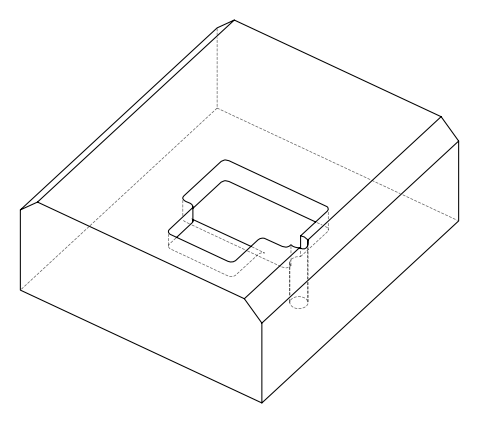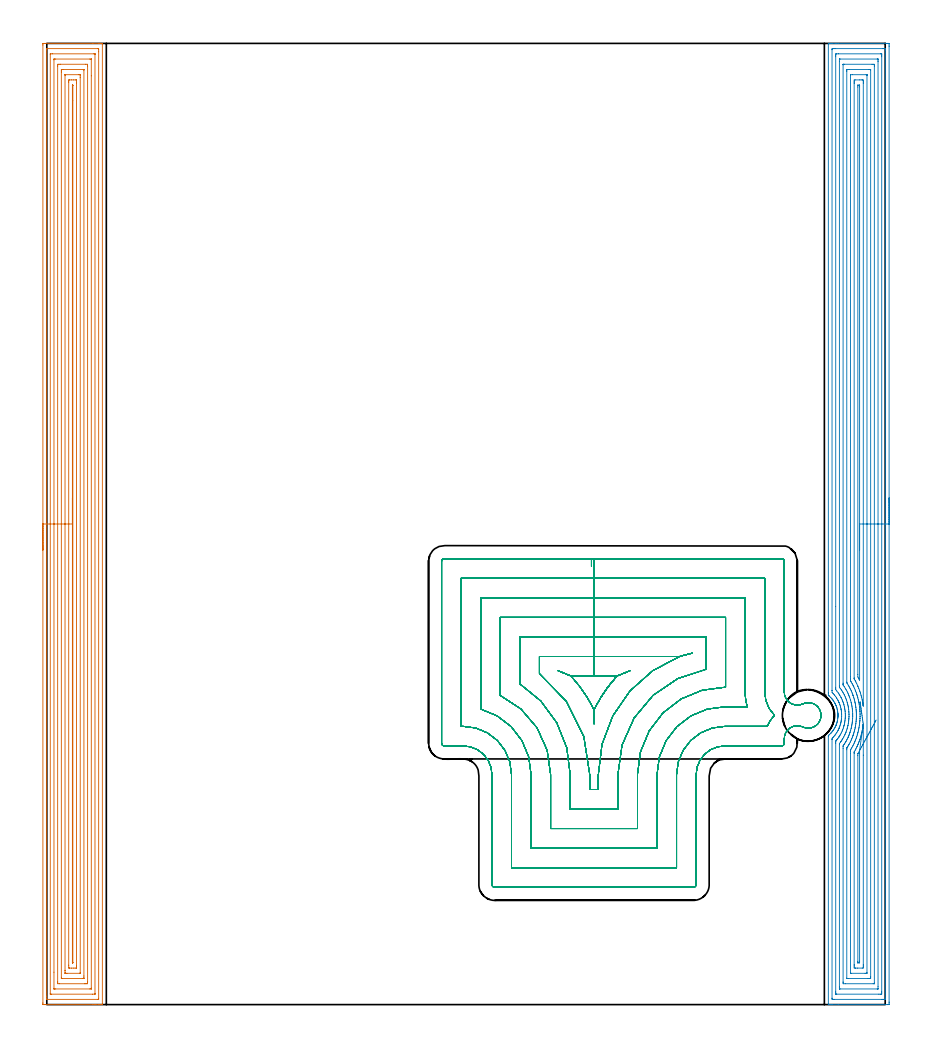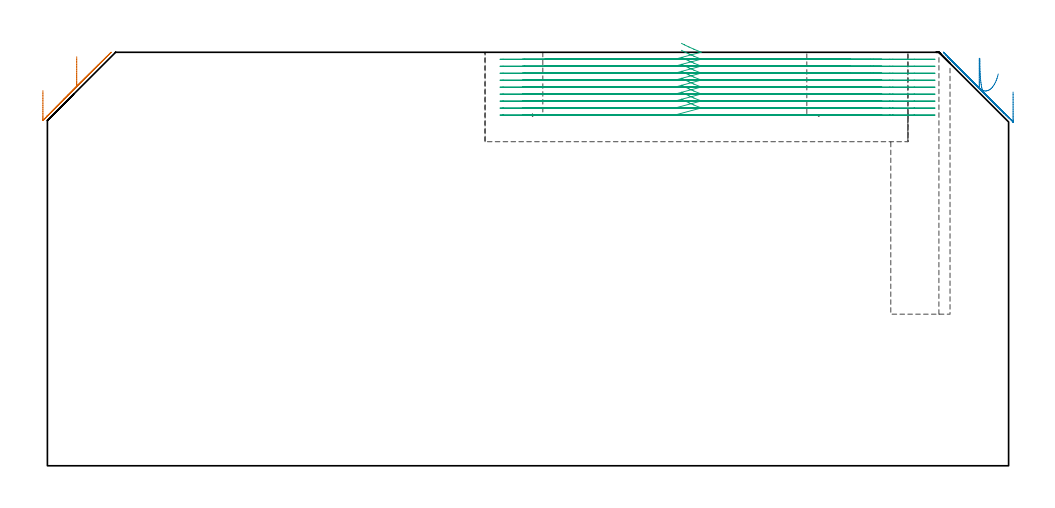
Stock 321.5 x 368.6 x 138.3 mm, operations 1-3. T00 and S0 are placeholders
(PLAN: 6 operations, 3 tool changes, 109.1 min)
(1 AREA_MILL | FG_CHAMFER_SURFACE | UGT0205_001 | 26.75 min | 95804 mm3)
(2 AREA_MILL_1 | FG_CHAMFER_SURFACE_1 | UGT0205_001 | 26.8 min | 100056 mm3)
(3 MILL_OPEN_POCKET | POCKET_OPEN | NXT0201_013 | Follow Part, ap 2.5, ae 75% | 40.69 min | 347681 mm3)
(4 MILL_RECTANGULAR_POCKET | POCKET_RECTANGULAR_STRAIGHT | NXT0201_013 | Follow Part, ap 2.5, ae 75% | 13.1 min | 102670 mm3)
(5 MILL_BLIND_HOLE_FROM_SOLID_MATERIAL | STEP1POCKET | NXT0201_012 | Spiral | 1.38 min | 19877 mm3)
(6 BORE_BLIND_HOLE | STEP1POCKET | UGT0332_076 | 0.36 min | 0 mm3)
(TOOL UGT0205_001 | Chamfer Mill 20 x 3 x 45 deg. | D20 FL50 Z2)
(TOOL NXT0201_013 | ENDMILL 10mm | D10 FL30 Z4)
(TOOL NXT0201_012 | ENDMILL 16mm [2P460-1600-NA 1630] | D16 FL38 Z6)
(TOOL UGT0332_076 | 19.75 mm Rough Boring Bar | D19.75)
(OP 1 AREA_MILL)
G17 G21 G94 G90
T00 M6
G54
G17 G0 G90 X-1.5 Y174.3 S1061 M3
G43 Z148.3 H0
Z125.5
G94 G1 Y174.338 Z124.628 F250.
Y174.452 Z123.764
Y174.641 Z122.912
Y174.903 Z122.08
Y175.237 Z121.274
Y175.64 Z120.5
Y176.109 Z119.764
Y176.64 Z119.072
Y177.229 Z118.429
Y177.872 Z117.84
Y178.564 Z117.308
Y179.3 Z116.84
Y180.074 Z116.437
Y180.88 Z116.103
Y181.712 Z115.841
Y182.564 Z115.652
Y183.428 Z115.538
Y184.3 Z115.5
X-1.499 Y367.976 Z115.501
X-1.496 Y368.394 Z115.502
X-1.492 Y368.59 Z115.505
X-1.085 Y368.595 Z115.912
X-0.471 Y368.6 Z116.526
X17.635 Z134.63
X20.007 Z137.001
X20.704 Z137.704
X20.971 Z137.97
X21.137 Y368.598 Z138.13
X21.298 Y368.59 Z138.289
X21.3 Y368.422 Z138.3
Y0.177
X21.298 Y0.01 Z138.289
X21.137 Y0.002 Z138.13
X20.971 Y0. Z137.97
X20.704 Z137.704
X20.007 Z137.001
X18.779 Z135.776
X18.249 Z135.243
X17.635 Z134.63
X-0.472 Z116.526
X-1.085 Y0.005 Z115.912
X-1.492 Y0.01 Z115.505
X-1.496 Y0.206 Z115.502
X-1.499 Y0.624 Z115.501
X-1.5 Y184.3 Z115.5
X-0.086 Z116.914
X-0.085 Y366.188 Z116.915
X-0.081 Y366.572 Z116.919
X-0.08 Y366.588 Z116.92
X-0.047 Y366.594 Z116.953
X0.024 Y366.598 Z117.024
X0.132 Y366.6 Z117.132
X0.267 Z117.267
X19.602 Z136.602
X19.804 Y366.598 Z136.804
X19.838 Y366.596 Z136.838
X19.869 Y366.591 Z136.869
X19.879 Y366.551 Z136.879
X19.884 Y366.312 Z136.884
X19.885 Y366.188 Z136.885
X19.886 Y365.417 Z136.886
X19.885 Y2.412 Z136.885
X19.881 Y2.028 Z136.881
X19.88 Y2.012 Z136.88
X19.847 Y2.006 Z136.847
X19.776 Y2.002 Z136.776
X19.668 Y2. Z136.668
X19.533 Z136.533
X0.198 Z117.198
X-0.004 Y2.002 Z116.996
X-0.038 Y2.004 Z116.962
X-0.069 Y2.009 Z116.931
X-0.079 Y2.049 Z116.921
X-0.085 Y2.288 Z116.915
Y2.412
X-0.086 Y3.183 Z116.914
Y184.3
X1.328 Z118.328
X1.329 Y364.4 Z118.329
X1.331 Y364.514 Z118.331
X1.333 Y364.569 Z118.333
X1.335 Y364.589 Z118.335
X1.36 Y364.594 Z118.36
X1.551 Y364.597 Z118.551
X2.234 Y364.6 Z119.234
X18.053 Z135.053
X18.249 Y364.597 Z135.249
X18.444 Y364.592 Z135.444
X18.465 Y364.59 Z135.465
X18.467 Y364.575 Z135.467
X18.47 Y364.536 Z135.47
X18.471 Y364.476 Z135.471
Y364.4
Y4.2
X18.469 Y4.086 Z135.469
X18.467 Y4.031 Z135.467
X18.465 Y4.011 Z135.465
X18.44 Y4.006 Z135.44
X18.249 Y4.003 Z135.249
X17.566 Y4. Z134.566
X1.747 Z118.747
X1.551 Y4.003 Z118.551
X1.356 Y4.008 Z118.356
X1.335 Y4.01 Z118.335
X1.333 Y4.025 Z118.333
X1.33 Y4.064 Z118.33
X1.329 Y4.124 Z118.329
X1.328 Y4.2 Z118.328
Y184.3
X2.743 Z119.743
Y362.294
X2.745 Y362.487 Z119.745
X2.747 Y362.556 Z119.747
X2.749 Y362.587 Z119.749
X2.768 Y362.59 Z119.768
X2.876 Y362.594 Z119.876
X3.309 Y362.6 Z120.309
X16.504 Z133.504
X16.924 Y362.596 Z133.924
X17.029 Y362.592 Z134.029
X17.05 Y362.59 Z134.05
X17.052 Y362.575 Z134.052
X17.055 Y362.539 Z134.055
X17.056 Y362.457 Z134.056
X17.057 Y356.175 Z134.057
Y6.306
X17.055 Y6.113 Z134.055
X17.053 Y6.044 Z134.053
X17.051 Y6.013 Z134.051
X17.032 Y6.01 Z134.032
X16.924 Y6.006 Z133.924
X16.491 Y6. Z133.491
X3.296 Z120.296
X2.876 Y6.004 Z119.876
X2.771 Y6.008 Z119.771
X2.75 Y6.01 Z119.75
X2.748 Y6.024 Z119.748
X2.745 Y6.061 Z119.745
X2.744 Y6.143 Z119.744
X2.743 Y12.425 Z119.743
Y184.3
X4.157 Z121.157
X4.158 Y359.931 Z121.158
Y359.961
X4.188 Y360.59 Z121.188
X4.412 Y360.597 Z121.412
X5.066 Y360.6 Z122.066
X5.288 Z122.288
X14.956 Y360.599 Z131.956
X15.612 Y360.59 Z132.612
X15.642 Y359.931 Z132.642
Y359.901
Y8.669
Y8.639
X15.612 Y8.01 Z132.612
X15.388 Y8.003 Z132.388
X14.734 Y8.001 Z131.734
X14.512 Y8. Z131.512
X4.844 Y8.001 Z121.844
X4.188 Y8.01 Z121.188
X4.158 Y8.669 Z121.158
Y8.699
X4.157 Y184.3 Z121.157
X5.571 Z122.571
Y357.631
X5.573 Y358.144 Z122.573
X5.575 Y358.52 Z122.575
X5.578 Y358.575 Z122.578
X5.585 Y358.59 Z122.585
X5.609 Y358.593 Z122.609
X5.721 Y358.597 Z122.721
X5.945 Y358.599 Z122.945
X6.376 Y358.6 Z123.376
X14.004 Y358.599 Z131.004
X14.124 Y358.597 Z131.124
X14.203 Y358.592 Z131.203
X14.22 Y358.59 Z131.22
X14.223 Y358.573 Z131.223
X14.225 Y358.524 Z131.225
X14.228 Y358.144 Z131.228
X14.229 Y10.97 Z131.229
X14.227 Y10.456 Z131.227
X14.225 Y10.08 Z131.225
X14.222 Y10.025 Z131.222
X14.215 Y10.01 Z131.215
X14.191 Y10.007 Z131.191
X14.079 Y10.003 Z131.079
X13.855 Y10.001 Z130.855
X5.796 Z122.796
X5.676 Y10.003 Z122.676
X5.597 Y10.008 Z122.597
X5.58 Y10.01 Z122.58
X5.577 Y10.027 Z122.577
X5.575 Y10.076 Z122.575
X5.572 Y10.456 Z122.572
X5.571 Y184.3 Z122.571
X6.985 Z123.985
X6.986 Y356.356 Z123.986
X6.987 Y356.539 Z123.987
X6.989 Y356.583 Z123.989
X6.991 Y356.587 Z123.991
X7.007 Y356.591 Z124.007
X7.064 Y356.596 Z124.064
X7.224 Y356.599 Z124.224
X12.097 Y356.6 Z129.097
X12.738 Y356.598 Z129.738
X12.786 Y356.594 Z129.786
X12.802 Y356.591 Z129.802
X12.808 Y356.527 Z129.808
X12.811 Y356.356 Z129.811
X12.814 Y355.627 Z129.814
X12.815 Y355.462 Z129.815
X12.814 Y12.244 Z129.814
X12.813 Y12.061 Z129.813
X12.811 Y12.017 Z129.811
X12.809 Y12.013 Z129.809
X12.793 Y12.009 Z129.793
X12.736 Y12.004 Z129.736
X12.576 Y12.001 Z129.576
X7.703 Y12. Z124.703
X7.062 Y12.002 Z124.062
X7.014 Y12.006 Z124.014
X6.998 Y12.009 Z123.998
X6.992 Y12.073 Z123.992
X6.989 Y12.244 Z123.989
X6.986 Y12.973 Z123.986
X6.985 Y13.138 Z123.985
Y184.3
X8.399 Z125.399
X8.4 Y353.675 Z125.4
X8.401 Y353.859 Z125.401
X8.407 Y354.569 Z125.407
X8.554 Y354.597 Z125.554
X8.582 Y354.598 Z125.582
X9.43 Y354.6 Z126.43
X10.309 Z127.309
X11.189 Y354.599 Z128.189
X11.218 Y354.595 Z128.218
X11.393 Y354.569 Z128.393
X11.397 Y354.387 Z128.397
X11.4 Y353.675 Z128.4
Y353.49
Y14.925
X11.399 Y14.741 Z128.399
X11.393 Y14.031 Z128.393
X11.246 Y14.003 Z128.246
X11.218 Y14.002 Z128.218
X10.37 Y14. Z127.37
X9.491 Z126.491
X8.611 Y14.001 Z125.611
X8.582 Y14.005 Z125.582
X8.407 Y14.031 Z125.407
X8.403 Y14.213 Z125.403
X8.4 Y14.925 Z125.4
Y15.111
X8.399 Y184.3 Z125.399
X9.814 Z126.814
X9.815 Y352.421 Z126.815
X9.817 Y352.509 Z126.817
X9.821 Y352.566 Z126.821
X9.824 Y352.591 Z126.824
X9.836 Y352.593 Z126.836
X9.9 Y352.595 Z126.9
X9.964 Y352.593 Z126.964
X9.976 Y352.591 Z126.976
X9.979 Y352.566 Z126.979
X9.983 Y352.509 Z126.983
X9.985 Y352.422 Z126.985
X9.986 Y346.656 Z126.986
Y16.179
X9.983 Y16.091 Z126.983
X9.979 Y16.034 Z126.979
X9.976 Y16.009 Z126.976
X9.964 Y16.007 Z126.964
X9.9 Y16.005 Z126.9
X9.836 Y16.007 Z126.836
X9.824 Y16.009 Z126.824
X9.821 Y16.034 Z126.821
X9.817 Y16.091 Z126.817
X9.815 Y16.178 Z126.815
X9.814 Y16.354 Z126.814
Y16.713
Y184.3
Y185.172 Z126.852
Y186.037 Z126.966
Y186.888 Z127.154
Y187.72 Z127.417
Y188.526 Z127.751
Y189.3 Z128.153
Y190.036 Z128.622
Y190.728 Z129.153
Y191.371 Z129.743
Y191.96 Z130.386
Y192.492 Z131.078
Y192.96 Z131.814
Y193.363 Z132.588
Y193.697 Z133.394
Y193.959 Z134.226
Y194.148 Z135.077
Y194.262 Z135.942
Y194.3 Z136.814
G0 Z148.3
M5
M2
(OP 2 AREA_MILL_1)
G17 G21 G94 G90
T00 M6
G54
G17 G0 G90 X323. Y194.3 S1061 M3
G43 Z148.3 H0
Z125.
G94 G1 Y194.262 Z124.128 F250.
Y194.148 Z123.263
Y193.959 Z122.412
Y193.697 Z121.58
Y193.363 Z120.774
Y192.96 Z120.
Y192.492 Z119.264
Y191.96 Z118.572
Y191.371 Z117.929
Y190.728 Z117.339
Y190.036 Z116.808
Y189.3 Z116.34
Y188.526 Z115.937
Y187.72 Z115.603
Y186.888 Z115.341
Y186.036 Z115.152
Y185.172 Z115.038
Y184.3 Z115.
Y0.968
X322.999 Y0.624 Z115.001
X322.994 Y0.08 Z115.003
X322.992 Y0.008 Z115.006
X322.453 Y0. Z115.544
X303.532 Z134.464
X301.135 Z136.86
X300.43 Z137.57
X300.134 Z137.866
X299.739 Y0.007 Z138.252
X299.703 Y0.01 Z138.288
X299.7 Y0.177 Z138.3
Y102.964
X299.704 Y103.176 Z138.289
X299.763 Y103.236 Z138.234
X300.018 Y103.452 Z137.981
X300.562 Y103.974 Z137.436
X300.593 Y104.007 Z137.404
X300.691 Y104.111 Z137.305
X300.798 Y104.222 Z137.202
X300.876 Y104.305 Z137.123
X300.915 Y104.346 Z137.084
X301.135 Y104.611 Z136.86
X301.185 Y104.67 Z136.811
X301.447 Y105.002 Z136.552
X301.56 Y105.159 Z136.44
X301.617 Y105.239 Z136.383
X301.903 Y105.682 Z136.097
X302.17 Y106.132 Z135.828
X302.331 Y106.436 Z135.667
X302.378 Y106.539 Z135.618
X302.514 Y106.833 Z135.484
X302.583 Y106.986 Z135.413
X302.602 Y107.026 Z135.395
X302.666 Y107.187 Z135.332
X302.689 Y107.244 Z135.309
X302.764 Y107.433 Z135.233
X302.779 Y107.471 Z135.218
X302.888 Y107.785 Z135.112
X302.934 Y107.919 Z135.065
X303.05 Y108.327 Z134.946
X303.061 Y108.365 Z134.936
X303.171 Y108.812 Z134.825
X303.215 Y109.013 Z134.782
X303.317 Y109.714 Z134.678
X303.364 Y110.152 Z134.634
X303.365 Y110.16 Z134.633
X303.382 Y110.562 Z134.605
X303.384 Y110.599 Z134.603
Y110.646 Z134.6
X303.385 Y110.73
X303.388 Y110.806 Z134.603
X303.387 Y110.82
X303.389 Y111.012 Z134.602
Y111.045 Z134.599
X303.388 Y111.057 Z134.598
X303.382 Y111.267 Z134.611
X303.381 Y111.272 Z134.612
X303.373 Y111.455 Z134.618
Y111.476 Z134.619
X303.372 Y111.493 Z134.62
X303.371 Y111.519 Z134.623
X303.338 Y111.94 Z134.661
X303.28 Y112.386 Z134.717
X303.216 Y112.787 Z134.783
X303.163 Y113.034 Z134.835
X303.112 Y113.243 Z134.883
X303.103 Y113.279 Z134.893
X302.978 Y113.727 Z135.018
X302.934 Y113.869 Z135.066
X302.912 Y113.937 Z135.088
X302.846 Y114.137 Z135.151
X302.834 Y114.173 Z135.162
X302.665 Y114.621 Z135.334
X302.631 Y114.701 Z135.369
X302.475 Y115.066 Z135.524
X302.331 Y115.366 Z135.668
X302.272 Y115.477 Z135.727
X302.173 Y115.665 Z135.827
X302.006 Y115.959 Z135.994
X301.734 Y116.384 Z136.266
X301.447 Y116.799 Z136.553
X301.407 Y116.853 Z136.593
X301.135 Y117.183 Z136.862
X301.036 Y117.305 Z136.963
X300.65 Y117.746 Z137.35
X300.563 Y117.833 Z137.437
X300.134 Y118.24 Z137.865
X299.995 Y118.365 Z138.005
X299.914 Y118.437 Z138.086
X299.717 Y118.606 Z138.283
X299.707 Y118.618 Z138.293
X299.7 Y119.5 Z138.3
Y368.423
X299.703 Y368.591 Z138.288
X299.741 Y368.6 Z138.25
X300.134 Z137.866
X300.43 Z137.57
X301.135 Z136.86
X302.376 Z135.621
X302.912 Z135.083
X303.532 Z134.464
X322.186 Z115.812
X322.453 Y368.598 Z115.544
X322.992 Y368.592 Z115.006
X322.994 Y368.52 Z115.003
X322.999 Y367.976 Z115.001
X323. Y367.426 Z115.
Y184.3
X321.586 Z116.414
X321.585 Y2.412 Z116.415
Y2.392
X321.565 Y2.01 Z116.435
X321.084 Y2.002 Z116.916
X320.677 Y2.001 Z117.323
X320.198 Y2. Z117.802
X302.023 Y2.001 Z135.977
X301.541 Y2.003 Z136.459
X301.135 Y2.01 Z136.865
X301.116 Y2.412 Z136.884
X301.115 Y2.432 Z136.885
Y101.624
Y101.644
X301.135 Y102.094 Z136.865
X301.343 Y102.308 Z136.657
X301.543 Y102.517 Z136.457
X301.774 Y102.769 Z136.226
X302.023 Y103.06 Z135.977
X302.181 Y103.253 Z135.819
X302.305 Y103.411 Z135.695
X302.562 Y103.763 Z135.438
X302.912 Y104.28 Z135.088
X302.927 Y104.305 Z135.073
X303.251 Y104.857 Z134.749
X303.438 Y105.199 Z134.562
X303.512 Y105.344 Z134.488
X303.559 Y105.441 Z134.441
X303.8 Y105.964 Z134.2
X303.838 Y106.054 Z134.162
X303.853 Y106.093 Z134.147
X304.081 Y106.703 Z133.919
X304.178 Y106.986 Z133.822
X304.298 Y107.379 Z133.702
X304.437 Y107.88 Z133.563
X304.466 Y107.992 Z133.534
X304.487 Y108.082 Z133.513
X304.554 Y108.394 Z133.446
X304.624 Y108.774 Z133.376
X304.633 Y108.83 Z133.367
X304.688 Y109.2 Z133.312
X304.737 Y109.619 Z133.263
X304.741 Y109.668 Z133.259
X304.794 Y110.455 Z133.206
X304.798 Y110.562 Z133.202
X304.793 Y111.35 Z133.207
X304.788 Y111.455 Z133.212
X304.726 Y112.311 Z133.274
X304.722 Y112.349 Z133.278
X304.688 Y112.622 Z133.312
X304.592 Y113.243 Z133.408
X304.582 Y113.296 Z133.418
X304.568 Y113.363 Z133.432
X304.379 Y114.137 Z133.621
X304.254 Y114.573 Z133.746
X304.106 Y115.031 Z133.894
X303.8 Y115.829 Z134.2
X303.76 Y115.924 Z134.24
X303.73 Y115.995 Z134.27
X303.475 Y116.526 Z134.525
X303.32 Y116.818 Z134.68
X302.912 Y117.512 Z135.088
X302.785 Y117.712 Z135.215
X302.522 Y118.104 Z135.478
X302.13 Y118.606 Z135.87
X302.023 Y118.734 Z135.977
X301.669 Y119.14 Z136.331
X301.338 Y119.5 Z136.662
X301.135 Y119.711 Z136.865
X301.115 Y120.393 Z136.885
Y120.414
Y366.188
Y366.208
X301.135 Y366.59 Z136.865
X301.616 Y366.597 Z136.384
X302.023 Y366.599 Z135.977
X302.502 Y366.6 Z135.498
X320.677 Y366.599 Z117.323
X321.158 Y366.597 Z116.842
X321.565 Y366.59 Z116.435
X321.585 Y366.188 Z116.415
Y366.168
X321.586 Y184.3 Z116.414
X320.172 Z117.828
X320.171 Y5.093 Z117.829
Y4.709
X320.167 Y4.2 Z117.833
X320.165 Y4.016 Z117.835
X319.982 Y4.005 Z118.018
X319.789 Y4.002 Z118.211
X319.098 Y4. Z118.902
X302.912 Y4.001 Z135.088
X302.713 Y4.003 Z135.287
X302.582 Y4.007 Z135.418
X302.538 Y4.01 Z135.462
X302.535 Y4.027 Z135.465
X302.532 Y4.071 Z135.468
X302.53 Y4.2 Z135.47
X302.529 Y4.585 Z135.471
X302.528 Y5.093 Z135.472
X302.529 Y100.221 Z135.471
X302.53 Y100.73 Z135.47
X302.532 Y100.922 Z135.468
X302.535 Y101.018 Z135.465
X302.54 Y101.058 Z135.46
X302.56 Y101.083 Z135.44
X302.912 Y101.5 Z135.088
X303.012 Y101.624 Z134.988
X303.356 Y102.07 Z134.644
X303.681 Y102.517 Z134.319
X303.729 Y102.588 Z134.271
X303.8 Y102.696 Z134.2
X304.073 Y103.136 Z133.927
X304.24 Y103.411 Z133.76
X304.404 Y103.697 Z133.596
X304.688 Y104.227 Z133.312
X304.714 Y104.279 Z133.286
X304.726 Y104.305 Z133.274
X304.989 Y104.896 Z133.011
X305.113 Y105.199 Z132.887
X305.242 Y105.535 Z132.758
X305.446 Y106.093 Z132.554
X305.479 Y106.19 Z132.521
X305.576 Y106.5 Z132.424
X305.682 Y106.88 Z132.318
X305.71 Y106.986 Z132.29
X305.858 Y107.596 Z132.142
X305.921 Y107.88 Z132.079
X306. Y108.347 Z132.
X306.063 Y108.774 Z131.937
X306.108 Y109.133 Z131.892
X306.159 Y109.668 Z131.841
X306.18 Y109.955 Z131.82
X306.212 Y110.562 Z131.788
Y110.816
X306.204 Y111.455 Z131.796
X306.188 Y111.734 Z131.812
X306.141 Y112.349 Z131.859
X306.108 Y112.708 Z131.892
X306.033 Y113.243 Z131.967
X305.953 Y113.758 Z132.047
X305.871 Y114.137 Z132.129
X305.684 Y114.922 Z132.316
X305.655 Y115.031 Z132.345
X305.576 Y115.301 Z132.424
X305.371 Y115.924 Z132.629
X305.248 Y116.254 Z132.752
X305.023 Y116.818 Z132.977
X304.688 Y117.569 Z133.312
X304.619 Y117.712 Z133.381
X304.545 Y117.856 Z133.455
X304.107 Y118.606 Z133.893
X303.8 Y119.1 Z134.2
X303.526 Y119.5 Z134.474
X302.912 Y120.293 Z135.088
X302.536 Y120.772 Z135.464
X302.531 Y121.287 Z135.469
X302.529 Y121.672 Z135.471
X302.528 Y152.62 Z135.472
X302.529 Y363.507 Z135.471
X302.53 Y363.891 Z135.47
X302.533 Y364.4 Z135.467
X302.536 Y364.584 Z135.464
X302.718 Y364.595 Z135.282
X302.912 Y364.597 Z135.088
X303.602 Y364.6 Z134.398
X319.789 Y364.599 Z118.211
X319.987 Y364.597 Z118.013
X320.119 Y364.593 Z117.881
X320.162 Y364.59 Z117.838
X320.165 Y364.573 Z117.835
X320.168 Y364.529 Z117.832
X320.17 Y364.4 Z117.83
X320.171 Y364.015 Z117.829
X320.172 Y363.507 Z117.828
Y184.3
X318.757 Z119.243
Y6.881
X318.753 Y6.135 Z119.247
X318.751 Y6.026 Z119.249
X318.746 Y6.009 Z119.254
X318.723 Y6.006 Z119.277
X318.669 Y6.003 Z119.331
X318.45 Y6.001 Z119.55
X304.246 Z133.754
X304.032 Y6.003 Z133.968
X303.978 Y6.006 Z134.022
X303.955 Y6.01 Z134.045
X303.95 Y6.021 Z134.05
X303.948 Y6.094 Z134.052
X303.943 Y6.737 Z134.057
Y6.881
Y99.692
X303.945 Y99.836 Z134.055
X303.95 Y100.023 Z134.05
X303.954 Y100.111 Z134.046
X304.414 Y100.73 Z133.586
X304.529 Y100.89 Z133.471
X304.688 Y101.118 Z133.312
X304.888 Y101.422 Z133.112
X305.017 Y101.624 Z132.983
X305.23 Y101.972 Z132.77
X305.554 Y102.517 Z132.446
X305.562 Y102.532 Z132.438
X305.576 Y102.559 Z132.424
X305.861 Y103.124 Z132.139
X305.996 Y103.411 Z132.004
X306.143 Y103.735 Z131.857
X306.385 Y104.305 Z131.615
X306.408 Y104.362 Z131.592
X306.465 Y104.51 Z131.535
X306.646 Y105.017 Z131.354
X306.709 Y105.199 Z131.291
X306.864 Y105.691 Z131.136
X306.978 Y106.093 Z131.022
X307.057 Y106.39 Z130.943
X307.207 Y106.986 Z130.793
X307.233 Y107.107 Z130.767
X307.353 Y107.707 Z130.647
X307.378 Y107.855 Z130.622
X307.382 Y107.88 Z130.618
X307.485 Y108.641 Z130.515
X307.5 Y108.774 Z130.5
X307.565 Y109.454 Z130.435
X307.581 Y109.668 Z130.419
X307.616 Y110.297 Z130.384
X307.626 Y110.562 Z130.374
X307.623 Y111.184 Z130.377
X307.618 Y111.455 Z130.382
X307.582 Y112.118 Z130.418
X307.564 Y112.349 Z130.436
X307.496 Y113.099 Z130.504
X307.477 Y113.243 Z130.523
X307.353 Y114.114 Z130.647
X307.349 Y114.141 Z130.651
X307.243 Y114.633 Z130.757
X307.152 Y115.031 Z130.848
X307.087 Y115.298 Z130.913
X306.919 Y115.924 Z131.081
X306.725 Y116.556 Z131.275
X306.636 Y116.818 Z131.364
X306.465 Y117.277 Z131.535
X306.291 Y117.712 Z131.709
X306.167 Y118.011 Z131.833
X305.893 Y118.606 Z132.107
X305.791 Y118.822 Z132.209
X305.576 Y119.225 Z132.424
X305.423 Y119.5 Z132.577
X305.212 Y119.866 Z132.788
X304.878 Y120.393 Z133.122
X304.688 Y120.679 Z133.312
X304.242 Y121.287 Z133.758
X303.967 Y121.659 Z134.033
X303.95 Y121.712 Z134.05
X303.947 Y121.756 Z134.053
X303.944 Y121.85 Z134.056
X303.943 Y122.037 Z134.057
Y122.181
Y361.719
X303.947 Y362.465 Z134.053
X303.95 Y362.574 Z134.05
X303.954 Y362.59 Z134.046
X303.977 Y362.593 Z134.023
X304.032 Y362.597 Z133.968
X304.25 Y362.599 Z133.75
X318.454 Z119.546
X318.668 Y362.597 Z119.332
X318.722 Y362.594 Z119.278
X318.745 Y362.591 Z119.255
X318.75 Y362.579 Z119.25
X318.752 Y362.506 Z119.248
X318.757 Y361.863 Z119.243
Y361.719
Y184.3
X317.343 Z120.657
Y8.227
X317.341 Y8.08 Z120.659
X317.338 Y8.027 Z120.662
X317.335 Y8.009 Z120.665
X317.33 Y8.006 Z120.67
X317.29 Y8.003 Z120.71
X317.124 Y8.001 Z120.876
X316.9 Y8. Z121.1
X306.24 Y8.001 Z131.76
X305.576 Y8.01 Z132.424
X305.364 Y8.016 Z132.636
X305.359 Y8.448 Z132.641
X305.358 Y8.668 Z132.642
X305.357 Y98.269 Z132.643
X305.36 Y98.942 Z132.64
X305.362 Y99.157 Z132.638
X305.365 Y99.23 Z132.635
X305.697 Y99.714 Z132.303
X305.779 Y99.836 Z132.221
X306.047 Y100.256 Z131.953
X306.344 Y100.73 Z131.656
X306.39 Y100.805 Z131.61
X306.465 Y100.935 Z131.535
X306.709 Y101.377 Z131.291
X306.84 Y101.624 Z131.16
X307.014 Y101.965 Z130.986
X307.277 Y102.517 Z130.723
X307.301 Y102.57 Z130.699
X307.353 Y102.687 Z130.647
X307.563 Y103.2 Z130.437
X307.646 Y103.411 Z130.354
X307.808 Y103.847 Z130.192
X307.974 Y104.305 Z130.026
X308.04 Y104.507 Z129.96
X308.241 Y105.149 Z129.759
X308.252 Y105.188 Z129.748
X308.255 Y105.199 Z129.745
X308.435 Y105.897 Z129.565
X308.483 Y106.093 Z129.517
X308.604 Y106.621 Z129.396
X308.673 Y106.986 Z129.327
X308.744 Y107.374 Z129.256
X308.819 Y107.88 Z129.181
X308.856 Y108.155 Z129.144
X308.928 Y108.774 Z129.072
X308.946 Y108.958 Z129.054
X309.002 Y109.668 Z128.998
X309.01 Y109.788 Z128.99
X309.042 Y110.562 Z128.958
X309.044 Y110.647 Z128.956
X309.036 Y111.455 Z128.964
X309.034 Y111.551 Z128.966
X308.988 Y112.349 Z129.012
X308.978 Y112.502 Z129.022
X308.908 Y113.243 Z129.092
X308.881 Y113.493 Z129.119
X308.789 Y114.137 Z129.211
X308.727 Y114.541 Z129.273
X308.633 Y115.031 Z129.367
X308.492 Y115.672 Z129.508
X308.429 Y115.924 Z129.571
X308.241 Y116.654 Z129.759
X308.192 Y116.818 Z129.808
X308.17 Y116.889 Z129.83
X307.901 Y117.712 Z130.099
X307.696 Y118.26 Z130.304
X307.557 Y118.606 Z130.443
X307.353 Y119.096 Z130.647
X307.172 Y119.5 Z130.828
X307.015 Y119.839 Z130.985
X306.721 Y120.393 Z131.279
X306.465 Y120.848 Z131.535
X306.204 Y121.287 Z131.796
X305.765 Y121.991 Z132.235
X305.374 Y122.544 Z132.626
X305.364 Y122.591 Z132.636
X305.361 Y122.707 Z132.639
X305.358 Y122.854 Z132.642
X305.357 Y123.075 Z132.643
Y123.296
Y360.373
X305.359 Y360.52 Z132.641
X305.362 Y360.573 Z132.638
X305.365 Y360.591 Z132.635
X305.37 Y360.593 Z132.63
X305.41 Y360.597 Z132.59
X305.576 Y360.599 Z132.424
X305.8 Y360.6 Z132.2
X316.46 Y360.599 Z121.54
X317.124 Y360.59 Z120.876
X317.336 Y360.584 Z120.664
X317.341 Y360.152 Z120.659
X317.342 Y359.931 Z120.658
X317.343 Y184.3 Z120.657
X315.929 Z122.071
Y10.765
X315.927 Y10.456 Z122.073
X315.924 Y10.164 Z122.076
X315.922 Y10.026 Z122.078
X315.792 Y10.009 Z122.208
X315.347 Y10.004 Z122.653
X314.912 Y10. Z123.088
X307.353 Z130.647
X306.916 Y10.002 Z131.084
X306.79 Y10.008 Z131.21
X306.78 Y10.01 Z131.22
X306.777 Y10.021 Z131.223
X306.774 Y10.062 Z131.226
X306.772 Y10.147 Z131.228
Y97.739
X306.774 Y98.048 Z131.226
X306.778 Y98.34 Z131.222
X306.783 Y98.407 Z131.217
X306.812 Y98.456 Z131.188
X306.864 Y98.541 Z131.136
X307.118 Y98.942 Z130.882
X307.209 Y99.087 Z130.791
X307.353 Y99.323 Z130.647
X307.542 Y99.645 Z130.458
X307.652 Y99.836 Z130.348
X307.862 Y100.218 Z130.138
X308.133 Y100.73 Z129.867
X308.17 Y100.802 Z129.83
X308.241 Y100.95 Z129.759
X308.452 Y101.412 Z129.548
X308.546 Y101.624 Z129.454
X308.718 Y102.037 Z129.282
X308.914 Y102.517 Z129.086
X308.974 Y102.674 Z129.026
X309.129 Y103.09 Z128.871
X309.214 Y103.326 Z128.786
X309.242 Y103.411 Z128.758
X309.427 Y104.005 Z128.573
X309.517 Y104.305 Z128.483
X309.627 Y104.698 Z128.373
X309.761 Y105.199 Z128.239
X309.812 Y105.406 Z128.188
X309.973 Y106.093 Z128.027
X309.981 Y106.129 Z128.019
X310.018 Y106.318 Z127.982
X310.119 Y106.885 Z127.881
X310.135 Y106.986 Z127.865
X310.231 Y107.665 Z127.769
X310.259 Y107.88 Z127.741
X310.324 Y108.466 Z127.676
X310.353 Y108.774 Z127.647
X310.393 Y109.29 Z127.607
X310.418 Y109.668 Z127.582
X310.439 Y110.137 Z127.561
X310.455 Y110.562 Z127.545
X310.453 Y111.018 Z127.547
X310.447 Y111.455 Z127.553
X310.428 Y111.936 Z127.572
X310.404 Y112.349 Z127.596
X310.366 Y112.892 Z127.634
X310.334 Y113.243 Z127.666
X310.268 Y113.885 Z127.732
X310.234 Y114.137 Z127.766
X310.12 Y114.928 Z127.88
X310.102 Y115.031 Z127.898
X310.018 Y115.483 Z127.982
X309.922 Y115.924 Z128.078
X309.893 Y116.049 Z128.107
X309.701 Y116.818 Z128.299
X309.589 Y117.249 Z128.411
X309.452 Y117.712 Z128.548
X309.195 Y118.54 Z128.805
X309.172 Y118.606 Z128.828
X309.129 Y118.722 Z128.871
X308.822 Y119.5 Z129.178
X308.611 Y120.021 Z129.389
X308.445 Y120.393 Z129.555
X308.241 Y120.834 Z129.759
X308.013 Y121.287 Z129.987
X307.759 Y121.772 Z130.241
X307.523 Y122.181 Z130.477
X307.353 Y122.468 Z130.647
X306.979 Y123.075 Z131.021
X306.808 Y123.357 Z131.192
X306.778 Y123.408 Z131.222
X306.776 Y123.441 Z131.224
X306.773 Y123.514 Z131.227
X306.771 Y123.66 Z131.229
Y357.835
X306.773 Y358.144 Z131.227
X306.776 Y358.436 Z131.224
X306.778 Y358.574 Z131.222
X306.908 Y358.591 Z131.092
X307.353 Y358.596 Z130.647
X307.788 Y358.6 Z130.212
X315.347 Z122.653
X315.784 Y358.599 Z122.216
X315.91 Y358.592 Z122.09
X315.92 Y358.59 Z122.08
X315.923 Y358.579 Z122.077
X315.926 Y358.538 Z122.074
X315.928 Y358.453 Z122.072
X315.929 Y184.3 Z122.071
X314.515 Z123.485
X314.514 Y12.188 Z123.486
X314.512 Y12.131 Z123.488
X314.508 Y12.027 Z123.492
X314.459 Y12.01 Z123.541
X313.811 Y12.001 Z124.189
X308.483 Z129.517
X308.241 Y12.004 Z129.759
X308.207 Y12.006 Z129.793
X308.192 Y12.009 Z129.808
X308.19 Y12.076 Z129.81
X308.186 Y12.188 Z129.814
Y12.244
X308.185 Y12.3 Z129.815
Y96.317
X308.189 Y97.155 Z129.811
X308.191 Y97.205 Z129.809
X308.241 Y97.7 Z129.759
X308.444 Y98.048 Z129.556
X308.696 Y98.485 Z129.304
X308.957 Y98.942 Z129.043
X309.018 Y99.055 Z128.982
X309.129 Y99.267 Z128.871
X309.319 Y99.645 Z128.681
X309.412 Y99.836 Z128.588
X309.603 Y100.253 Z128.397
X309.818 Y100.73 Z128.182
X309.878 Y100.87 Z128.122
X310.018 Y101.208 Z127.982
X310.135 Y101.505 Z127.865
X310.181 Y101.624 Z127.819
X310.376 Y102.157 Z127.624
X310.504 Y102.517 Z127.496
X310.603 Y102.822 Z127.397
X310.79 Y103.411 Z127.21
X310.817 Y103.501 Z127.183
X310.906 Y103.812 Z127.094
X311.01 Y104.2 Z126.99
X311.037 Y104.305 Z126.963
X311.186 Y104.917 Z126.814
X311.25 Y105.199 Z126.75
X311.348 Y105.648 Z126.652
X311.432 Y106.093 Z126.568
X311.487 Y106.401 Z126.513
X311.578 Y106.986 Z126.422
X311.605 Y107.177 Z126.395
X311.694 Y107.88 Z126.306
X311.704 Y107.97 Z126.296
X311.782 Y108.774 Z126.218
X311.783 Y108.785 Z126.217
X311.794 Y108.926 Z126.206
X311.839 Y109.623 Z126.161
X311.841 Y109.668 Z126.159
X311.872 Y110.484 Z126.128
Y110.562
X311.867 Y111.382 Z126.133
X311.865 Y111.455 Z126.135
X311.832 Y112.312 Z126.168
X311.829 Y112.349 Z126.171
X311.794 Y112.883 Z126.206
X311.765 Y113.243 Z126.235
X311.762 Y113.275 Z126.238
X311.674 Y114.137 Z126.326
X311.658 Y114.274 Z126.342
X311.548 Y115.031 Z126.452
X311.502 Y115.325 Z126.498
X311.392 Y115.924 Z126.608
X311.287 Y116.435 Z126.713
X311.198 Y116.818 Z126.802
X311.008 Y117.609 Z126.992
X310.981 Y117.712 Z127.019
X310.906 Y117.992 Z127.094
X310.721 Y118.606 Z127.279
X310.638 Y118.875 Z127.362
X310.431 Y119.5 Z127.569
X310.145 Y120.265 Z127.855
X310.095 Y120.393 Z127.905
X310.018 Y120.584 Z127.982
X309.714 Y121.287 Z128.286
X309.471 Y121.837 Z128.529
X309.302 Y122.181 Z128.698
X309.129 Y122.518 Z128.871
X308.826 Y123.075 Z129.174
X308.42 Y123.788 Z129.58
X308.312 Y123.969 Z129.688
X308.241 Y124.091 Z129.759
X308.19 Y124.862 Z129.81
X308.188 Y124.916 Z129.812
X308.185 Y125.756 Z129.815
Y125.812
X308.186 Y356.412 Z129.814
X308.188 Y356.468 Z129.812
X308.192 Y356.573 Z129.808
X308.241 Y356.59 Z129.759
X308.889 Y356.599 Z129.111
X314.217 Z123.783
X314.459 Y356.596 Z123.541
X314.493 Y356.594 Z123.507
X314.508 Y356.591 Z123.492
X314.511 Y356.524 Z123.489
X314.514 Y356.412 Z123.486
X314.515 Y356.356 Z123.485
Y356.3
Y184.3
X313.101 Z124.899
X313.1 Y114.941 Z124.9
X313.097 Y114.614 Z124.903
X313.094 Y114.459 Z124.906
X313.06 Y114.613 Z124.94
X313.051 Y114.66 Z124.949
X312.995 Y115.031 Z125.005
X312.928 Y115.481 Z125.072
X312.892 Y115.713 Z125.108
X312.854 Y115.924 Z125.146
X312.682 Y116.838 Z125.318
X312.477 Y117.712 Z125.523
X312.411 Y117.985 Z125.589
X312.248 Y118.606 Z125.752
X312.076 Y119.216 Z125.924
X311.988 Y119.5 Z126.012
X311.794 Y120.114 Z126.206
X311.699 Y120.393 Z126.301
X311.647 Y120.542 Z126.353
X311.355 Y121.287 Z126.645
X311.055 Y122.031 Z126.945
X310.991 Y122.181 Z127.009
X310.906 Y122.375 Z127.094
X310.58 Y123.075 Z127.42
X310.264 Y123.721 Z127.736
X310.131 Y123.969 Z127.869
X310.018 Y124.175 Z127.982
X309.636 Y124.862 Z128.364
X309.61 Y124.918 Z128.39
X309.606 Y124.968 Z128.394
X309.603 Y125.073 Z128.397
X309.6 Y125.282 Z128.4
Y353.202
Y353.675
X309.602 Y354.093 Z128.398
X309.607 Y354.569 Z128.393
X309.988 Y354.598 Z128.012
X311.763 Y354.6 Z126.237
X312.652 Y354.599 Z125.348
X312.682 Y354.597 Z125.318
X313.093 Y354.569 Z124.907
X313.097 Y354.151 Z124.903
X313.1 Y353.675 Z124.9
Y353.254
X313.101 Y184.3 Z124.899
X311.686 Z126.314
Y124.971
X311.685 Y124.862 Z126.315
X311.679 Y124.404 Z126.321
X311.431 Y124.862 Z126.569
X311.248 Y125.207 Z126.752
X311.021 Y125.641 Z126.979
X311.014 Y126.541 Z126.986
Y351.887
X311.02 Y352.563 Z126.98
Y352.586
X311.029 Y352.59 Z126.971
X311.09 Y352.596 Z126.91
X311.641 Y352.593 Z126.359
X311.672 Y352.59 Z126.328
X311.68 Y352.585 Z126.32
X311.682 Y352.57 Z126.318
X311.685 Y352.489 Z126.315
X311.686 Y352.325 Z126.314
Y351.996
Y184.3
Y183.428 Z126.352
Y182.564 Z126.466
Y181.712 Z126.654
Y180.88 Z126.917
Y180.074 Z127.251
Y179.3 Z127.653
Y178.564 Z128.122
Y177.872 Z128.653
Y177.229 Z129.243
Y176.64 Z129.886
Y176.108 Z130.578
Y175.64 Z131.314
Y175.237 Z132.087
Y174.903 Z132.893
Y174.641 Z133.725
Y174.452 Z134.577
Y174.338 Z135.442
Y174.3 Z136.314
G0 Z148.3
X311.899 Y115.93
Z136.199
G1 X311.888 Y116.013 Z135.33
X311.887 Y116.02 Z134.458
X311.896 Y115.952 Z133.588
X311.916 Y115.81 Z132.728
X311.947 Y115.593 Z131.883
X311.988 Y115.305 Z131.061
X312.039 Y114.947 Z130.267
X312.099 Y114.521 Z129.508
X312.169 Y114.032 Z128.789
X312.246 Y113.482 Z128.116
X312.332 Y112.877 Z127.494
X312.426 Y112.22 Z126.927
X312.525 Y111.517 Z126.421
X312.631 Y110.772 Z125.978
X312.741 Y109.993 Z125.603
X312.856 Y109.184 Z125.297
X312.974 Y108.351 Z125.064
X313.095 Y107.502 Z124.905
X313.098 Y107.476 Z124.902
X313.1 Y107.46 Z124.9
X313.101 Y95.65 Z124.899
X313.1 Y15.398 Z124.9
Y14.925
X313.098 Y14.507 Z124.902
X313.094 Y14.031 Z124.906
X312.712 Y14.002 Z125.288
X310.937 Y14. Z127.063
X310.048 Y14.001 Z127.952
X310.018 Y14.003 Z127.982
X309.607 Y14.031 Z128.393
X309.603 Y14.449 Z128.397
X309.6 Y14.925 Z128.4
Y15.346
Y96.261
X309.601 Y96.68 Z128.399
X309.604 Y96.799 Z128.396
X309.606 Y96.856 Z128.394
X309.622 Y96.905 Z128.378
X310.018 Y97.614 Z127.982
X310.169 Y97.896 Z127.831
X310.249 Y98.048 Z127.751
X310.471 Y98.486 Z127.529
X310.69 Y98.942 Z127.31
X310.759 Y99.09 Z127.241
X310.906 Y99.413 Z127.094
X311.034 Y99.707 Z126.966
X311.088 Y99.836 Z126.912
X311.291 Y100.342 Z126.709
X311.444 Y100.73 Z126.556
X311.541 Y100.985 Z126.459
X311.777 Y101.624 Z126.223
X311.781 Y101.637 Z126.219
X311.794 Y101.675 Z126.206
X311.994 Y102.317 Z126.006
X312.054 Y102.517 Z125.946
X312.195 Y103.008 Z125.805
X312.307 Y103.411 Z125.693
X312.386 Y103.71 Z125.614
X312.535 Y104.305 Z125.465
X312.564 Y104.424 Z125.436
X312.682 Y104.951 Z125.318
X312.725 Y105.156 Z125.275
X312.733 Y105.199 Z125.267
X312.808 Y105.608 Z125.192
X312.862 Y105.912 Z125.138
X312.891 Y106.093 Z125.109
X312.923 Y106.299 Z125.077
X312.979 Y106.688 Z125.021
X313.019 Y106.986 Z124.981
X313.082 Y107.454 Z124.918
X313.086 Y107.474 Z124.914
X313.095 Y107.502 Z124.905
X311.677 Y97.405 Z126.323
X311.683 Y97.267 Z126.317
X311.685 Y97.155 Z126.315
X311.686 Y96.261 Z126.314
Y16.621
X311.684 Y16.274 Z126.316
X311.682 Y16.101 Z126.318
X311.68 Y16.023 Z126.32
X311.606 Y16.009 Z126.394
X311.059 Y16.007 Z126.941
X311.028 Y16.01 Z126.972
X311.02 Y16.015 Z126.98
X311.018 Y16.03 Z126.982
X311.016 Y16.111 Z126.984
X311.014 Y16.275 Z126.986
Y16.604
X311.015 Y95.475 Z126.985
X311.019 Y96.147 Z126.981
X311.073 Y96.261 Z126.927
X311.127 Y96.367 Z126.873
X311.63 Y97.319 Z126.37
X311.677 Y97.405 Z126.323
X312.06 Y98.111 Z125.982
X312.456 Y98.84 Z125.713
X312.861 Y99.587 Z125.516
X313.273 Y100.347 Z125.395
X313.689 Y101.112 Z125.349
X314.105 Y101.879 Z125.38
X314.518 Y102.64 Z125.486
X314.925 Y103.39 Z125.667
X315.323 Y104.123 Z125.922
X315.709 Y104.834 Z126.249
X316.08 Y105.517 Z126.645
X316.432 Y106.167 Z127.107
X316.765 Y106.78 Z127.632
X317.074 Y107.349 Z128.216
X317.358 Y107.872 Z128.854
X317.614 Y108.344 Z129.541
X317.841 Y108.762 Z130.273
X318.036 Y109.122 Z131.043
G0 Z148.3
M5
M2
(OP 3 MILL_OPEN_POCKET)
G17 G21 G94 G90
T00 M6
G54
G17 G0 G90 X212.066 Y117.146 S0 M3
G43 Z148.3 H0
Z141.3
G94 G1 X213.054 Y118.748 Z140.796 F250.
X214.587 Y120.983 Z140.069
X216.226 Y123.142 Z139.343
X217.968 Y125.219 Z138.617
X218.682 Y126. Z138.333
X209.85 Z135.967
X201.018 F500.
X195.909 Y128.115
X201.018 Y126.
G2 X209.85 Y113.119 R56.
G1 Y107.699
Y113.119
G2 X218.682 Y126. R56.
G1 X223.791 Y128.115
X218.682 Y126.
X209.85
Y133.5
X188.9
Y126.925
G2 X208.2 Y88.2 R48.5
G1 Y82.5
X211.5
Y88.2
G2 X242.675 Y133.5 R48.5
G1 X247.594 Y134.818
X242.675 Y133.5
X209.85
Y141.
X181.4
Y122.987
G2 X200.7 Y88.2 R41.
G1 Y75.
X219.
Y88.2
G2 X252.8 Y128.563 R41.
G1 Y141.
X209.85
Y148.5
X173.9
Y118.542
G2 X193.2 Y88.2 R33.5
G1 Y67.5
X226.5
Y88.2
G2 X260. Y121.7 R33.5
G1 X260.3
Y148.5
X209.85
Y156.
X166.4
Y113.322
G2 X185.7 Y88.2 R26.
G1 Y60.
X234.
Y88.2
G2 X260. Y114.2 R26.
G1 X268.619
G2 X267.8 Y119.865 R20.
G1 Y156.
X209.85
Y163.5
X158.9
Y106.7
X159.7
G2 X178.2 Y88.2 R18.5
G1 Y52.5
X241.5
Y88.2
G2 X260. Y106.7 R18.5
G1 X276.244
G2 X279.089 Y110.9 R12.5
X275.3 Y119.865 R12.5
G1 Y163.5
X209.85
Y171.
X152.4
G3 X151.4 Y170. R1.
G1 Y100.2
G3 X152.4 Y99.2 R1.
G1 X159.7
G2 X170.7 Y88.2 R11.
G1 Y46.
G3 X171.7 Y45. R1.
G1 X248.
G3 X249. Y46. R1.
G1 Y88.2
G2 X260. Y99.2 R11.
G1 X281.8
G3 X282.8 Y100.2 R1.
G1 Y101.935
G2 X289.921 Y106.463 R5.
G3 X289.921 Y115.337 R-4.9
G2 X282.8 Y119.865 R5.
G1 Y170.
G3 X281.8 Y171. R1.
G1 X209.85
X208.85
Y168. F250.
G0 X212.066 Y117.146 Z138.967
G1 X213.054 Y118.748 Z138.462
X214.587 Y120.983 Z137.736
X216.226 Y123.142 Z137.01
X217.968 Y125.219 Z136.283
X218.682 Y126. Z136.
X209.85 Z133.633
X201.018 F500.
X195.909 Y128.115
X201.018 Y126.
G2 X209.85 Y113.119 R56.
G1 Y107.699
Y113.119
G2 X218.682 Y126. R56.
G1 X223.791 Y128.115
X218.682 Y126.
X209.85
Y133.5
X188.9
Y126.925
G2 X208.2 Y88.2 R48.5
G1 Y82.5
X211.5
Y88.2
G2 X242.675 Y133.5 R48.5
G1 X247.594 Y134.818
X242.675 Y133.5
X209.85
Y141.
X181.4
Y122.987
G2 X200.7 Y88.2 R41.
G1 Y75.
X219.
Y88.2
G2 X252.8 Y128.563 R41.
G1 Y141.
X209.85
Y148.5
X173.9
Y118.542
G2 X193.2 Y88.2 R33.5
G1 Y67.5
X226.5
Y88.2
G2 X260. Y121.7 R33.5
G1 X260.3
Y148.5
X209.85
Y156.
X166.4
Y113.322
G2 X185.7 Y88.2 R26.
G1 Y60.
X234.
Y88.2
G2 X260. Y114.2 R26.
G1 X268.619
G2 X267.8 Y119.865 R20.
G1 Y156.
X209.85
Y163.5
X158.9
Y106.7
X159.7
G2 X178.2 Y88.2 R18.5
G1 Y52.5
X241.5
Y88.2
G2 X260. Y106.7 R18.5
G1 X276.244
G2 X279.089 Y110.9 R12.5
X275.3 Y119.865 R12.5
G1 Y163.5
X209.85
Y171.
X152.4
G3 X151.4 Y170. R1.
G1 Y100.2
G3 X152.4 Y99.2 R1.
G1 X159.7
G2 X170.7 Y88.2 R11.
G1 Y46.
G3 X171.7 Y45. R1.
G1 X248.
G3 X249. Y46. R1.
G1 Y88.2
G2 X260. Y99.2 R11.
G1 X281.8
G3 X282.8 Y100.2 R1.
G1 Y101.935
G2 X289.921 Y106.463 R5.
G3 X289.921 Y115.337 R-4.9
G2 X282.8 Y119.865 R5.
G1 Y170.
G3 X281.8 Y171. R1.
G1 X209.85
X208.85
Y168. F250.
G0 X212.066 Y117.146 Z136.633
G1 X213.054 Y118.748 Z136.129
X214.587 Y120.983 Z135.403
X216.226 Y123.142 Z134.676
X217.968 Y125.219 Z133.95
X218.682 Y126. Z133.667
X209.85 Z131.3
X201.018 F500.
X195.909 Y128.115
X201.018 Y126.
G2 X209.85 Y113.119 R56.
G1 Y107.699
Y113.119
G2 X218.682 Y126. R56.
G1 X223.791 Y128.115
X218.682 Y126.
X209.85
Y133.5
X188.9
Y126.925
G2 X208.2 Y88.2 R48.5
G1 Y82.5
X211.5
Y88.2
G2 X242.675 Y133.5 R48.5
G1 X247.594 Y134.818
X242.675 Y133.5
X209.85
Y141.
X181.4
Y122.987
G2 X200.7 Y88.2 R41.
G1 Y75.
X219.
Y88.2
G2 X252.8 Y128.563 R41.
G1 Y141.
X209.85
Y148.5
X173.9
Y118.542
G2 X193.2 Y88.2 R33.5
G1 Y67.5
X226.5
Y88.2
G2 X260. Y121.7 R33.5
G1 X260.3
Y148.5
X209.85
Y156.
X166.4
Y113.322
G2 X185.7 Y88.2 R26.
G1 Y60.
X234.
Y88.2
G2 X260. Y114.2 R26.
G1 X268.619
G2 X267.8 Y119.865 R20.
G1 Y156.
X209.85
Y163.5
X158.9
Y106.7
X159.7
G2 X178.2 Y88.2 R18.5
G1 Y52.5
X241.5
Y88.2
G2 X260. Y106.7 R18.5
G1 X276.244
G2 X279.089 Y110.9 R12.5
X275.3 Y119.865 R12.5
G1 Y163.5
X209.85
Y171.
X152.4
G3 X151.4 Y170. R1.
G1 Y100.2
G3 X152.4 Y99.2 R1.
G1 X159.7
G2 X170.7 Y88.2 R11.
G1 Y46.
G3 X171.7 Y45. R1.
G1 X248.
G3 X249. Y46. R1.
G1 Y88.2
G2 X260. Y99.2 R11.
G1 X281.8
G3 X282.8 Y100.2 R1.
G1 Y101.935
G2 X289.921 Y106.463 R5.
G3 X289.921 Y115.337 R-4.9
G2 X282.8 Y119.865 R5.
G1 Y170.
G3 X281.8 Y171. R1.
G1 X209.85
X208.85
Y168. F250.
G0 X212.066 Y117.146 Z134.3
G1 X213.054 Y118.748 Z133.796
X214.587 Y120.983 Z133.069
X216.226 Y123.142 Z132.343
X217.968 Y125.219 Z131.617
X218.682 Y126. Z131.333
X209.85 Z128.967
X201.018 F500.
X195.909 Y128.115
X201.018 Y126.
G2 X209.85 Y113.119 R56.
G1 Y107.699
Y113.119
G2 X218.682 Y126. R56.
G1 X223.791 Y128.115
X218.682 Y126.
X209.85
Y133.5
X188.9
Y126.925
G2 X208.2 Y88.2 R48.5
G1 Y82.5
X211.5
Y88.2
G2 X242.675 Y133.5 R48.5
G1 X247.594 Y134.818
X242.675 Y133.5
X209.85
Y141.
X181.4
Y122.987
G2 X200.7 Y88.2 R41.
G1 Y75.
X219.
Y88.2
G2 X252.8 Y128.563 R41.
G1 Y141.
X209.85
Y148.5
X173.9
Y118.542
G2 X193.2 Y88.2 R33.5
G1 Y67.5
X226.5
Y88.2
G2 X260. Y121.7 R33.5
G1 X260.3
Y148.5
X209.85
Y156.
X166.4
Y113.322
G2 X185.7 Y88.2 R26.
G1 Y60.
X234.
Y88.2
G2 X260. Y114.2 R26.
G1 X268.619
G2 X267.8 Y119.865 R20.
G1 Y156.
X209.85
Y163.5
X158.9
Y106.7
X159.7
G2 X178.2 Y88.2 R18.5
G1 Y52.5
X241.5
Y88.2
G2 X260. Y106.7 R18.5
G1 X276.244
G2 X279.089 Y110.9 R12.5
X275.3 Y119.865 R12.5
G1 Y163.5
X209.85
Y171.
X152.4
G3 X151.4 Y170. R1.
G1 Y100.2
G3 X152.4 Y99.2 R1.
G1 X159.7
G2 X170.7 Y88.2 R11.
G1 Y46.
G3 X171.7 Y45. R1.
G1 X248.
G3 X249. Y46. R1.
G1 Y88.2
G2 X260. Y99.2 R11.
G1 X281.8
G3 X282.8 Y100.2 R1.
G1 Y101.935
G2 X289.921 Y106.463 R5.
G3 X289.921 Y115.337 R-4.9
G2 X282.8 Y119.865 R5.
G1 Y170.
G3 X281.8 Y171. R1.
G1 X209.85
X208.85
Y168. F250.
G0 X212.066 Y117.146 Z131.967
G1 X213.054 Y118.748 Z131.462
X214.587 Y120.983 Z130.736
X216.226 Y123.142 Z130.01
X217.968 Y125.219 Z129.283
X218.682 Y126. Z129.
X209.85 Z126.633
X201.018 F500.
X195.909 Y128.115
X201.018 Y126.
G2 X209.85 Y113.119 R56.
G1 Y107.699
Y113.119
G2 X218.682 Y126. R56.
G1 X223.791 Y128.115
X218.682 Y126.
X209.85
Y133.5
X188.9
Y126.925
G2 X208.2 Y88.2 R48.5
G1 Y82.5
X211.5
Y88.2
G2 X242.675 Y133.5 R48.5
G1 X247.594 Y134.818
X242.675 Y133.5
X209.85
Y141.
X181.4
Y122.987
G2 X200.7 Y88.2 R41.
G1 Y75.
X219.
Y88.2
G2 X252.8 Y128.563 R41.
G1 Y141.
X209.85
Y148.5
X173.9
Y118.542
G2 X193.2 Y88.2 R33.5
G1 Y67.5
X226.5
Y88.2
G2 X260. Y121.7 R33.5
G1 X260.3
Y148.5
X209.85
Y156.
X166.4
Y113.322
G2 X185.7 Y88.2 R26.
G1 Y60.
X234.
Y88.2
G2 X260. Y114.2 R26.
G1 X268.619
G2 X267.8 Y119.865 R20.
G1 Y156.
X209.85
Y163.5
X158.9
Y106.7
X159.7
G2 X178.2 Y88.2 R18.5
G1 Y52.5
X241.5
Y88.2
G2 X260. Y106.7 R18.5
G1 X276.244
G2 X279.089 Y110.9 R12.5
X275.3 Y119.865 R12.5
G1 Y163.5
X209.85
Y171.
X152.4
G3 X151.4 Y170. R1.
G1 Y100.2
G3 X152.4 Y99.2 R1.
G1 X159.7
G2 X170.7 Y88.2 R11.
G1 Y46.
G3 X171.7 Y45. R1.
G1 X248.
G3 X249. Y46. R1.
G1 Y88.2
G2 X260. Y99.2 R11.
G1 X281.8
G3 X282.8 Y100.2 R1.
G1 Y101.935
G2 X289.921 Y106.463 R5.
G3 X289.921 Y115.337 R-4.9
G2 X282.8 Y119.865 R5.
G1 Y170.
G3 X281.8 Y171. R1.
G1 X209.85
X208.85
Y168. F250.
G0 X212.066 Y117.146 Z129.633
G1 X213.054 Y118.748 Z129.129
X214.587 Y120.983 Z128.403
X216.226 Y123.142 Z127.676
X217.968 Y125.219 Z126.95
X218.682 Y126. Z126.667
X209.85 Z124.3
X201.018 F500.
X195.909 Y128.115
X201.018 Y126.
G2 X209.85 Y113.119 R56.
G1 Y107.699
Y113.119
G2 X218.682 Y126. R56.
G1 X223.791 Y128.115
X218.682 Y126.
X209.85
Y133.5
X188.9
Y126.925
G2 X208.2 Y88.2 R48.5
G1 Y82.5
X211.5
Y88.2
G2 X242.675 Y133.5 R48.5
G1 X247.594 Y134.818
X242.675 Y133.5
X209.85
Y141.
X181.4
Y122.987
G2 X200.7 Y88.2 R41.
G1 Y75.
X219.
Y88.2
G2 X252.8 Y128.563 R41.
G1 Y141.
X209.85
Y148.5
X173.9
Y118.542
G2 X193.2 Y88.2 R33.5
G1 Y67.5
X226.5
Y88.2
G2 X260. Y121.7 R33.5
G1 X260.3
Y148.5
X209.85
Y156.
X166.4
Y113.322
G2 X185.7 Y88.2 R26.
G1 Y60.
X234.
Y88.2
G2 X260. Y114.2 R26.
G1 X268.619
G2 X267.8 Y119.865 R20.
G1 Y156.
X209.85
Y163.5
X158.9
Y106.7
X159.7
G2 X178.2 Y88.2 R18.5
G1 Y52.5
X241.5
Y88.2
G2 X260. Y106.7 R18.5
G1 X276.244
G2 X279.089 Y110.9 R12.5
X275.3 Y119.865 R12.5
G1 Y163.5
X209.85
Y171.
X152.4
G3 X151.4 Y170. R1.
G1 Y100.2
G3 X152.4 Y99.2 R1.
G1 X159.7
G2 X170.7 Y88.2 R11.
G1 Y46.
G3 X171.7 Y45. R1.
G1 X248.
G3 X249. Y46. R1.
G1 Y88.2
G2 X260. Y99.2 R11.
G1 X281.8
G3 X282.8 Y100.2 R1.
G1 Y101.935
G2 X289.921 Y106.463 R5.
G3 X289.921 Y115.337 R-4.9
G2 X282.8 Y119.865 R5.
G1 Y170.
G3 X281.8 Y171. R1.
G1 X209.85
X208.85
Y168. F250.
G0 X212.066 Y117.146 Z127.3
G1 X213.054 Y118.748 Z126.796
X214.587 Y120.983 Z126.069
X216.226 Y123.142 Z125.343
X217.968 Y125.219 Z124.617
X218.682 Y126. Z124.333
X209.85 Z121.967
X201.018 F500.
X195.909 Y128.115
X201.018 Y126.
G2 X209.85 Y113.119 R56.
G1 Y107.699
Y113.119
G2 X218.682 Y126. R56.
G1 X223.791 Y128.115
X218.682 Y126.
X209.85
Y133.5
X188.9
Y126.925
G2 X208.2 Y88.2 R48.5
G1 Y82.5
X211.5
Y88.2
G2 X242.675 Y133.5 R48.5
G1 X247.594 Y134.818
X242.675 Y133.5
X209.85
Y141.
X181.4
Y122.987
G2 X200.7 Y88.2 R41.
G1 Y75.
X219.
Y88.2
G2 X252.8 Y128.563 R41.
G1 Y141.
X209.85
Y148.5
X173.9
Y118.542
G2 X193.2 Y88.2 R33.5
G1 Y67.5
X226.5
Y88.2
G2 X260. Y121.7 R33.5
G1 X260.3
Y148.5
X209.85
Y156.
X166.4
Y113.322
G2 X185.7 Y88.2 R26.
G1 Y60.
X234.
Y88.2
G2 X260. Y114.2 R26.
G1 X268.619
G2 X267.8 Y119.865 R20.
G1 Y156.
X209.85
Y163.5
X158.9
Y106.7
X159.7
G2 X178.2 Y88.2 R18.5
G1 Y52.5
X241.5
Y88.2
G2 X260. Y106.7 R18.5
G1 X276.244
G2 X279.089 Y110.9 R12.5
X275.3 Y119.865 R12.5
G1 Y163.5
X209.85
Y171.
X152.4
G3 X151.4 Y170. R1.
G1 Y100.2
G3 X152.4 Y99.2 R1.
G1 X159.7
G2 X170.7 Y88.2 R11.
G1 Y46.
G3 X171.7 Y45. R1.
G1 X248.
G3 X249. Y46. R1.
G1 Y88.2
G2 X260. Y99.2 R11.
G1 X281.801
G3 X282.8 Y100.2 R1.
G1 Y101.935
G2 X289.921 Y106.463 R5.
G3 X289.921 Y115.337 R-4.9
G2 X282.8 Y119.865 R5.
G1 Y170.
G3 X281.8 Y171. R1.
G1 X209.85
X208.85
Y168. F250.
G0 X212.066 Y117.146 Z124.967
G1 X213.054 Y118.748 Z124.462
X214.587 Y120.983 Z123.736
X216.226 Y123.142 Z123.01
X217.968 Y125.219 Z122.283
X218.682 Y126. Z122.
X209.85 Z119.633
X201.018 F500.
X195.909 Y128.115
X201.018 Y126.
G2 X209.85 Y113.119 R56.
G1 Y107.699
Y113.119
G2 X218.682 Y126. R56.
G1 X223.791 Y128.115
X218.682 Y126.
X209.85
Y133.5
X188.9
Y126.925
G2 X208.2 Y88.2 R48.5
G1 Y82.5
X211.5
Y88.2
G2 X242.675 Y133.5 R48.5
G1 X247.594 Y134.818
X242.675 Y133.5
X209.85
Y141.
X181.4
Y122.987
G2 X200.7 Y88.2 R41.
G1 Y75.
X219.
Y88.2
G2 X252.8 Y128.563 R41.
G1 Y141.
X209.85
Y148.5
X173.9
Y118.542
G2 X193.2 Y88.2 R33.5
G1 Y67.5
X226.5
Y88.2
G2 X260. Y121.7 R33.5
G1 X260.3
Y148.5
X209.85
Y156.
X166.4
Y113.322
G2 X185.7 Y88.2 R26.
G1 Y60.
X234.
Y88.2
G2 X260. Y114.2 R26.
G1 X268.619
G2 X267.8 Y119.865 R20.
G1 Y156.
X209.85
Y163.5
X158.9
Y106.7
X159.7
G2 X178.2 Y88.2 R18.5
G1 Y52.5
X241.5
Y88.2
G2 X260. Y106.7 R18.5
G1 X276.244
G2 X279.089 Y110.9 R12.5
X275.3 Y119.865 R12.5
G1 Y163.5
X209.85
Y171.
X152.4
G3 X151.4 Y170. R1.
G1 Y100.2
G3 X152.4 Y99.2 R1.
G1 X159.7
G2 X170.7 Y88.2 R11.
G1 Y46.
G3 X171.7 Y45. R1.
G1 X248.
G3 X249. Y46. R1.
G1 Y88.2
G2 X260. Y99.2 R11.
G1 X281.801
G3 X282.8 Y100.2 R1.
G1 Y101.935
G2 X289.921 Y106.463 R5.
G3 X289.921 Y115.337 R-4.9
G2 X282.8 Y119.865 R5.
G1 Y170.
G3 X281.8 Y171. R1.
G1 X209.85
X208.85
Y168. F250.
G0 X212.066 Y117.146 Z122.633
G1 X213.054 Y118.748 Z122.129
X214.587 Y120.983 Z121.403
X216.226 Y123.142 Z120.677
X217.968 Y125.219 Z119.95
X218.682 Y126. Z119.667
X209.85 Z117.3
X201.018 F500.
X195.909 Y128.115
X201.018 Y126.
G2 X209.85 Y113.119 R56.
G1 Y107.699
Y113.119
G2 X218.682 Y126. R56.
G1 X223.791 Y128.115
X218.682 Y126.
X209.85
Y133.5
X188.9
Y126.925
G2 X208.2 Y88.2 R48.5
G1 Y82.5
X211.5
Y88.2
G2 X242.675 Y133.5 R48.5
G1 X247.594 Y134.818
X242.675 Y133.5
X209.85
Y141.
X181.4
Y122.987
G2 X200.7 Y88.2 R41.
G1 Y75.
X219.
Y88.2
G2 X252.8 Y128.563 R41.
G1 Y141.
X209.85
Y148.5
X173.9
Y118.542
G2 X193.2 Y88.2 R33.5
G1 Y67.5
X226.5
Y88.2
G2 X260. Y121.7 R33.5
G1 X260.3
Y148.5
X209.85
Y156.
X166.4
Y113.322
G2 X185.7 Y88.2 R26.
G1 Y60.
X234.
Y88.2
G2 X260. Y114.2 R26.
G1 X268.619
G2 X267.8 Y119.865 R20.
G1 Y156.
X209.85
Y163.5
X158.9
Y106.7
X159.7
G2 X178.2 Y88.2 R18.5
G1 Y52.5
X241.5
Y88.2
G2 X260. Y106.7 R18.5
G1 X276.244
G2 X279.089 Y110.9 R12.5
X275.3 Y119.865 R12.5
G1 Y163.5
X209.85
Y171.
X152.4
G3 X151.4 Y170. R1.
G1 Y100.2
G3 X152.4 Y99.2 R1.
G1 X159.7
G2 X170.7 Y88.2 R11.
G1 Y46.
G3 X171.7 Y45. R1.
G1 X248.
G3 X249. Y46. R1.
G1 Y88.2
G2 X260. Y99.2 R11.
G1 X281.801
G3 X282.8 Y100.2 R1.
G1 Y101.935
G2 X289.921 Y106.463 R5.
G3 X289.921 Y115.337 R-4.9
G2 X282.8 Y119.865 R5.
G1 Y170.
G3 X281.8 Y171. R1.
G1 X209.85
X208.85
Y168. F250.
G0 Z148.3
M5
M2
